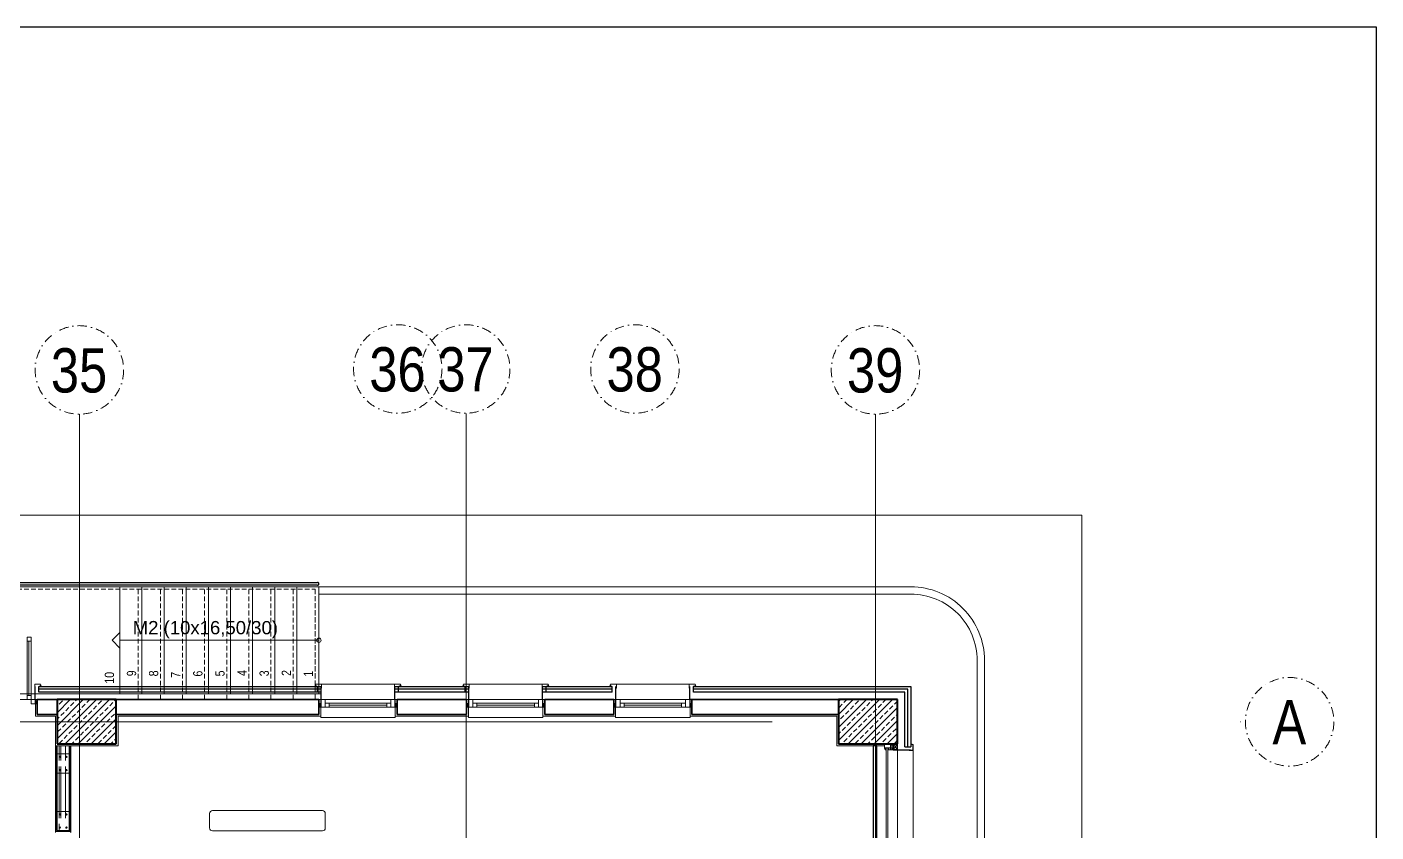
# Model space of a CAD drawing. Header units: centimetres. Extents: x 405464 to 563355, y 50011 to 66875.
# Drawn here: x 517147 to 518977, y 56820 to 57911 of the extents above; entities that cross this region are included whole.
import ezdxf
from ezdxf.enums import TextEntityAlignment as Align

# ---------------------------------------------------------------- set-up
doc = ezdxf.new("R2010")
doc.units = ezdxf.units.CM
for name, pattern in [('DASHDOT', [25.4, 12.7, -6.35, 0, -6.35]), ('HIDDEN', [9.525, 6.35, -3.175]), ('M00$0$CENTER', [50.8, 31.75, -6.35, 6.35, -6.35])]:
    doc.linetypes.add(name, pattern=pattern)
doc.layers.get('0').update_dxf_attribs({"lineweight": 9})
for name, color, linetype, lineweight in [('0-KRCN-MİMARİ-220526', 8, 'Continuous', 9), ('0-KRCN-Z-ANTET', 71, 'Continuous', 30), ('A_Aks', 30, 'DASHDOT', 9), ('A_Betonarme', 6, 'Continuous', 40), ('A_Betonarme_Tarama', 254, 'Continuous', 9), ('A_Pencere Doğrama-Ex', 140, 'Continuous', 15), ('D_Aluminyum', 140, 'Continuous', 18), ('D_Cam', 4, 'Continuous', 18), ('D_Merkez', 51, 'Continuous', 13), ('D_Profil', 155, 'Continuous', 15), ('DV_Alcipan', 3, 'Continuous', 25), ('DV_Alcipan_Ylt', 93, 'BATTING', 9), ('DV_Masif', 2, 'Continuous', 35), ('DV_Siva', 30, 'Continuous', 9), ('G_0.09', 254, 'Continuous', 9), ('G_0.13', 145, 'Continuous', 13), ('GC_Cephe_Sandvic_Panel', 151, 'Continuous', 25), ('M00$0$D_Merkez', 51, 'M00$0$CENTER', 13), ('M00$0$D_Profil', 155, 'Continuous', 15), ('M00_Mahal_No$0$MH_Alan', 51, 'Continuous', 9), ('MR_Basamak', 111, 'Continuous', 20), ('MR_Korkuluk', 131, 'Continuous', 25), ('PN_Aluminyum', 150, 'Continuous', 15), ('Y_Hidden_[Gizli]', 9, 'HIDDEN', 9)]:
    doc.layers.add(name, color=color, linetype=linetype, lineweight=lineweight)
doc.layers.add('DV_alçıpanel_duvar_yeni', color=1, linetype='Continuous', lineweight=20, true_color=0xff0000)
doc.layers.add('M00$0$YZ_Notlar', color=7, linetype='Continuous', lineweight=9, true_color=0xe63900)
doc.layers.add('M_GOR-4', color=134, linetype='Continuous')
doc.styles.add('Antet_Style 02', font='swissck.ttf')
doc.styles.add('M00$0$Ince_ITL', font='swissci.ttf')
doc.styles.add('M00$0$Normal', font='swiss.ttf')
doc.styles.add('M00_Mahal_No$0$Kalin01', font='swissk.ttf')
doc.styles.add('M00_Mahal_No$0$Normal', font='swiss.ttf')
doc.styles.add('MAHAL', font='swissc.ttf')
doc.linetypes.add('BATTING', pattern='A,0.0001,-0.1,[134,ltypeshp.shx,S=0.1,R=0,X=-0.1,Y=0],-0.2,[134,ltypeshp.shx,S=0.1,R=180,X=0.1,Y=0],-0.1', length=0.4001)

# ---------------------------------------------------------------- blocks, each defined once
blk = doc.blocks.new('1_etap')
at = {"color": 8}
for p, q in [((1161, 4680.3), (1161, 4660)), ((1422.1, 4614.7), (1422.1, 4619.9)), ((1422.2, 4620), (1430.5, 4620)), ((1423.6, 4612), (1422.2, 4614.4)), ((1422.4, 4619), (1422.4, 4614.8)), ((1422.4, 4614.4), (1423, 4613.4)), ((1422.5, 4614.8), (1424.2, 4614.8)), ((1423.5, 4614.5), (1422.5, 4614.5)), ((1425.6, 4619.6), (1423.1, 4619.6)), ((1423.2, 4613.2), (1423.4, 4612.7)), ((1423.6, 4613.6), (1423.6, 4614.4)), ((1423.6, 4612.7), (1423.6, 4613.3)), ((1424, 4612), (1423.7, 4612)), ((1423.8, 4614.5), (1423.8, 4613.2)), ((1423.9, 4614.5), (1423.8, 4614.5)), ((1423.8, 4613.9), (1424, 4613.9)), ((1424, 4613.7), (1423.8, 4613.7)), ((1423.8, 4613.2), (1423.9, 4613.2)), ((1423.8, 4612.9), (1423.8, 4612.2)), ((1423.8, 4612.9), (1423.8, 4612.2)), ((1423.9, 4612.9), (1423.8, 4612.9)), ((1423.8, 4612.2), (1423.9, 4612.2)), ((1423.9, 4614.1), (1423.9, 4614.5)), ((1424, 4614.5), (1423.9, 4614.5)), ((1423.9, 4613.2), (1423.9, 4613.5)), ((1423.9, 4613.1), (1424, 4613.1)), ((1424.3, 4613), (1423.9, 4612.7)), ((1423.9, 4612.7), (1423.9, 4612.9)), ((1423.9, 4612.9), (1423.9, 4612.9)), ((1423.9, 4612.4), (1424.3, 4612.1)), ((1423.9, 4612.2), (1423.9, 4612.4)), ((1423.9, 4612.2), (1423.9, 4612.2)), ((1424, 4614.3), (1424, 4614.5)), ((1424.2, 4614.1), (1424, 4614.1)), ((1424, 4613.9), (1424, 4613.7)), ((1424, 4613.5), (1424.2, 4613.5)), ((1424, 4613.2), (1424, 4613.3)), ((1424, 4612.8), (1424, 4612.9)), ((1424, 4612.8), (1424, 4612.8)), ((1424, 4612.2), (1424, 4612.3)), ((1424, 4612.3), (1424, 4612.3)), ((1424.2, 4614.2), (1424.1, 4614.2)), ((1424.1, 4613.4), (1424.2, 4613.4)), ((1424.2, 4613), (1424.1, 4613)), ((1424.1, 4612.9), (1424.1, 4612.8)), ((1424.1, 4612.3), (1424.1, 4612)), ((1424.2, 4614.8), (1424.2, 4614.5)), ((1424.2, 4614.5), (1424.2, 4614.3)), ((1424.2, 4614.5), (1424.2, 4614.5)), ((1424.2, 4613.3), (1424.2, 4613.1)), ((1426.9, 4614.5), (1424.4, 4614.5)), ((1424.4, 4614.5), (1424.4, 4085.5)), ((1425.6, 4619.6), (1425.6, 4619.7)), ((1425.6, 4619.7), (1425.6, 4619.6)), ((1429.6, 4619.6), (1425.6, 4619.6)), ((1426.9, 4085.5), (1426.9, 4614.5)), ((1427.3, 4614.1), (1427, 4614.1)), ((1427, 4613.5), (1427.3, 4613.5)), ((1427.4, 4612.7), (1427, 4613)), ((1427, 4612.1), (1427.4, 4612.4)), ((1427.1, 4614.8), (1430.2, 4614.8)), ((1427.1, 4614.5), (1427.1, 4614.8)), ((1427.1, 4614.5), (1427.1, 4614.5)), ((1427.1, 4614.3), (1427.1, 4614.5)), ((1427.1, 4613.1), (1427.1, 4613.3)), ((1427.3, 4614.2), (1427.2, 4614.2)), ((1427.2, 4613.4), (1427.3, 4613.4)), ((1427.2, 4613), (1427.2, 4613)), ((1427.5, 4614.5), (1427.3, 4614.5)), ((1427.5, 4614.5), (1427.3, 4614.5)), ((1427.3, 4614.5), (1427.3, 4614.3)), ((1427.3, 4614.5), (1427.3, 4614.2)), ((1427.3, 4613.9), (1427.5, 4613.9)), ((1427.3, 4613.7), (1427.3, 4613.9)), ((1427.5, 4613.7), (1427.3, 4613.7)), ((1427.3, 4613.5), (1427.3, 4613.2)), ((1427.3, 4613.3), (1427.3, 4613.2)), ((1427.3, 4613.2), (1427.5, 4613.2)), ((1427.3, 4613.1), (1427.5, 4613.1)), ((1427.3, 4612.8), (1427.3, 4612.9)), ((1427.3, 4612.8), (1427.3, 4612.8)), ((1427.3, 4612.3), (1427.3, 4612.3)), ((1427.3, 4612), (1427.3, 4612.3)), ((1430.5, 4612), (1427.3, 4612)), ((1427.5, 4612.9), (1427.4, 4612.9)), ((1427.5, 4612.9), (1427.4, 4612.9)), ((1427.4, 4612.9), (1427.4, 4612.8)), ((1427.4, 4612.9), (1427.4, 4612.7)), ((1427.4, 4612.4), (1427.4, 4612.2)), ((1427.4, 4612.3), (1427.4, 4612.2)), ((1427.4, 4612.2), (1427.5, 4612.2)), ((1427.4, 4612.2), (1427.5, 4612.2)), ((1427.5, 4613.9), (1427.5, 4614.5)), ((1427.5, 4613.2), (1427.5, 4614.5)), ((1427.5, 4613.2), (1427.5, 4613.7)), ((1427.5, 4612.2), (1427.5, 4612.9)), ((1427.5, 4612.2), (1427.5, 4612.9)), ((1427.7, 4614.4), (1427.7, 4612.3)), ((1429.7, 4614.5), (1427.8, 4614.5)), ((1427.8, 4612.2), (1429.7, 4612.2)), ((1429.8, 4612.9), (1429.8, 4614.5)), ((1430, 4612.9), (1429.8, 4612.9)), ((1430.3, 4614.5), (1430, 4614.5)), ((1430, 4614.5), (1430, 4613.1)), ((1430, 4613.1), (1430.5, 4613.1)), ((1430.1, 4614.4), (1430.2, 4614.4)), ((1430.1, 4613.8), (1430.1, 4614.4)), ((1430.5, 4613.7), (1430.1, 4613.7)), ((1430.1, 4612.8), (1430.1, 4612.8)), ((1430.3, 4614.8), (1430.3, 4619)), ((1430.3, 4614.4), (1430.3, 4614)), ((1430.3, 4613.9), (1430.5, 4613.9)), ((1430.4, 4614), (1430.4, 4614.5)), ((1430.5, 4614), (1430.4, 4614)), ((1430.6, 4614), (1430.6, 4619.9)), ((1430.6, 4612.1), (1430.6, 4613.7)), ((1430.7, 4620), (1433.5, 4620)), ((1430.7, 4619.8), (1430.7, 4617.5)), ((1430.7, 4617.2), (1430.7, 4614.8)), ((1430.7, 4614.4), (1430.7, 4612.2)), ((1433.5, 4612), (1430.7, 4612)), ((1433.4, 4619.9), (1430.8, 4619.9)), ((1430.8, 4617.4), (1433.4, 4617.4)), ((1433.4, 4617.3), (1430.8, 4617.3)), ((1430.8, 4614.6), (1433.2, 4614.6)), ((1432.8, 4614.5), (1430.8, 4614.5)), ((1430.8, 4612.1), (1433.4, 4612.1)), ((1432.9, 4613), (1432.9, 4614.5)), ((1433.4, 4613), (1432.9, 4613)), ((1433.3, 4614.5), (1433, 4614.5)), ((1433, 4614.5), (1433, 4613.1)), ((1433, 4613.1), (1433.5, 4613.1)), ((1433.2, 4614.6), (1433.2, 4614.6)), ((1433.2, 4614.6), (1433.4, 4614.6)), ((1433.4, 4614), (1433.4, 4614.5)), ((1433.5, 4614), (1433.4, 4614)), ((1433.5, 4617.5), (1433.5, 4619.8)), ((1433.5, 4614.7), (1433.5, 4617.2)), ((1433.5, 4612.2), (1433.5, 4612.9)), ((1433.6, 4619.9), (1433.6, 4614)), ((1433.6, 4612), (1433.6, 4614)), ((1433.6, 4613), (1433.6, 4612.1)), ((1433.9, 4611.7), (1433.9, 4616.8)), ((1433.9, 4616.8), (1434, 4616.8)), ((1434, 4616.8), (1434, 4611.8)), ((1458, 4620), (1458.1, 4620.1)), ((1458, 4617.2), (1458, 4619.6)), ((1458.1, 4617.2), (1458, 4617.2)), ((1459.1, 4619.5), (1458.1, 4619.8)), ((1458.1, 4617.2), (1458.1, 4619.6)), ((1458.2, 4619.9), (1458.2, 4620)), ((1458.2, 4620), (1460.9, 4619.2)), ((1459.1, 4619.6), (1458.2, 4619.9)), ((1458.2, 4619.7), (1459.6, 4619.3)), ((1458.2, 4619.6), (1459.5, 4619.2)), ((1458.3, 4620.2), (1461, 4619.2)), ((1459.6, 4619.5), (1458.7, 4619.9)), ((1458.7, 4619.9), (1458.7, 4619.7)), ((1459.6, 4619.4), (1458.7, 4619.7)), ((1459.1, 4619.6), (1459.1, 4619.5)), ((1459.6, 4619.3), (1459.6, 4619.4)), ((1459.7, 4619.3), (1459.7, 4619.4)), ((1460.9, 4619.2), (1460.9, 4611.4)), ((1461, 4619.2), (1461, 4611.2)), ((1457.5, 4611.7), (1433.9, 4611.7)), ((1434, 4611.8), (1457.5, 4611.8)), ((1455.8, 4611.4), (1455.8, 4611.5)), ((1455.9, 4611.6), (1456.8, 4611.6)), ((1455.9, 4611.4), (1455.9, 4611.5)), ((1455.9, 4611.5), (1456.8, 4611.5)), ((1460.9, 4611.4), (1455.9, 4611.4)), ((1461, 4611.2), (1455.9, 4611.2)), ((1456.2, 4611.5), (1457.5, 4611.5)), ((1456.2, 4611.5), (1456.2, 4611.4)), ((1457.5, 4611.4), (1456.2, 4611.4)), ((1456.8, 4611.5), (1456.8, 4611.6)), ((1457.5, 4611.5), (1457.5, 4611.6)), ((1457.6, 4611.6), (1457.6, 4611.5))]:
    blk.add_line(p, q, dxfattribs=at)
at = {"color": 8, "ltscale": 40}
for points in [[(270, 4674.5), (270, 4679.5), (273, 4679.5), (273, 4674.5)], [(658, 4669.8), (658, 4674.8), (655, 4674.8), (655, 4669.8)], [(758, 4669.8), (758, 4674.8), (761, 4674.8), (761, 4669.8)], [(858.4, 4669.8), (858.4, 4674.8), (855.4, 4674.8), (855.4, 4669.8)], [(958.4, 4669.8), (958.4, 4674.8), (961.4, 4674.8), (961.4, 4669.8)], [(1058, 4669.8), (1058, 4674.8), (1055, 4674.8), (1055, 4669.8)], [(1158, 4669.8), (1158, 4674.8), (1161, 4674.8), (1161, 4669.8)], [(1440, 4612), (1440, 4620), (1434, 4620), (1434, 4612)]]:
    blk.add_lwpolyline(points, close=True, dxfattribs=at)
at = {"color": 8, "linetype": 'ByBlock', "lineweight": -2}
blk.add_lwpolyline([(506.8, 4525.7), (506.8, 4506.1, 0.414214), (510.7, 4502.1), (659.7, 4502.1, 0.414214), (663.6, 4506.1), (663.6, 4525.7, 0.414214), (659.7, 4529.6), (510.7, 4529.6, 0.414214)], format="xyb", close=True, dxfattribs=at)
at = {"color": 8}
for centre, radius, start, end in [((1422.2, 4619.9), 0.1, 90, 180), ((1422.6, 4614.7), 0.5, 180, 210.96), ((1422.7, 4619.4), 0.25, 0, 270), ((1422.5, 4619), 0.05, 63.6122, 180), ((1422.5, 4614.8), 0.1, 180, 270), ((1422.5, 4614.4), 0.1, 90, 210.96), ((1422.7, 4619.4), 0.4, 243.6122, 270), ((1422.7, 4619.1), 0.075, 270, 90), ((1423, 4619.4), 0.075, 180, 0), ((1423, 4613.5), 0.05, 210.96, 292.3361), ((1422.7, 4619.4), 0.4, 0, 26.3878), ((1423.1, 4619.6), 0.05, 90, 206.3878), ((1423.1, 4613.4), 0.05, 346.7385, 112.3361), ((1423.4, 4613.3), 0.25, 166.7385, 210.96), ((1423.5, 4612.7), 0.1, 210.96, 0), ((1423.5, 4614.4), 0.1, 0, 90), ((1423.6, 4613.5), 0.05, 98.0478, 224.4932), ((1423.6, 4613.6), 0.05, 278.0478, 0), ((1423.4, 4613.3), 0.25, 0, 44.4932), ((1423.7, 4612.1), 0.1, 210.96, 270), ((1423.9, 4614.5), 0.03, 90, 180), ((1423.9, 4613.2), 0.03, 180, 270), ((1423.9, 4612.9), 0.03, 90, 180), ((1423.9, 4612.2), 0.03, 180, 270), ((1424, 4614.1), 0.03, 180, 270), ((1424, 4613.5), 0.03, 90, 180), ((1423.9, 4612.9), 0.03, 0, 90), ((1423.9, 4612.7), 0.02, 180, 305), ((1423.9, 4612.4), 0.02, 55, 180), ((1423.9, 4612.2), 0.03, 270, 0), ((1424, 4614.5), 0.03, 0, 90), ((1424.1, 4614.3), 0.03, 180, 270), ((1424, 4613.9), 0.03, 0, 90), ((1424, 4613.7), 0.03, 270, 0), ((1424.1, 4613.3), 0.03, 90, 180), ((1424, 4613.2), 0.03, 270, 0), ((1424, 4612.8), 0.03, 180, 270), ((1424, 4612.8), 0.03, 270, 0), ((1424, 4612.3), 0.03, 0, 90), ((1424, 4612.3), 0.03, 90, 180), ((1424, 4612), 0.05, 270, 0), ((1424.2, 4612.9), 0.1, 135, 180), ((1424.2, 4614.3), 0.03, 270, 0), ((1422.3, 4613.8), 2, 351.3731, 8.6269), ((1424.2, 4613.3), 0.03, 0, 90), ((1424.1, 4613.1), 0.05, 315, 0), ((1424.3, 4613), 0.02, 16.0906, 125), ((1424.3, 4612.2), 0.02, 235, 343.9094), ((1422.9, 4612.6), 1.5, 343.9094, 16.0906), ((1426.9, 4613), 0.02, 55, 163.9094), ((1428.4, 4612.6), 1.5, 163.9094, 196.0906), ((1426.9, 4612.2), 0.02, 196.0906, 305), ((1429, 4613.8), 2, 171.3731, 188.6269), ((1427.2, 4614.3), 0.03, 180, 270), ((1427.2, 4613.3), 0.03, 90, 180), ((1427.2, 4613.1), 0.05, 180, 225), ((1427.2, 4612.9), 0.1, 0, 45), ((1427.3, 4614.5), 0.03, 90, 180), ((1427.3, 4614.3), 0.03, 270, 0), ((1427.3, 4614.2), 0.03, 270, 0), ((1427.3, 4613.9), 0.03, 90, 180), ((1427.3, 4613.7), 0.03, 180, 270), ((1427.3, 4613.5), 0.03, 0, 90), ((1427.3, 4613.3), 0.03, 0, 90), ((1427.3, 4613.2), 0.03, 180, 270), ((1427.3, 4612.8), 0.03, 180, 270), ((1427.3, 4612.8), 0.03, 270, 0), ((1427.3, 4612.3), 0.03, 0, 90), ((1427.3, 4612.3), 0.03, 90, 180), ((1427.3, 4612), 0.05, 180, 270), ((1427.4, 4612.9), 0.03, 90, 180), ((1427.4, 4612.7), 0.02, 235, 0), ((1427.4, 4612.4), 0.02, 0, 125), ((1427.4, 4612.2), 0.03, 180, 270), ((1427.5, 4614.5), 0.03, 0, 90), ((1427.5, 4613.2), 0.03, 270, 0), ((1427.5, 4612.9), 0.03, 0, 90), ((1427.5, 4612.2), 0.03, 270, 0), ((1427.8, 4614.4), 0.1, 90, 180), ((1427.8, 4612.3), 0.1, 180, 270), ((1430, 4619.4), 0.4, 153.6122, 180), ((1429.6, 4619.6), 0.05, 333.6122, 90), ((1429.7, 4619.4), 0.075, 180, 0), ((1429.7, 4614.5), 0.05, 0, 90), ((1429.8, 4612.4), 0.075, 0, 180), ((1430.1, 4612.4), 0.4, 180, 206.3878), ((1429.7, 4612.2), 0.05, 270, 26.3878), ((1430, 4619.4), 0.25, 270, 180), ((1429.8, 4612.9), 0.05, 180, 270), ((1430.1, 4612.4), 0.25, 180, 90), ((1430, 4619.1), 0.075, 90, 270), ((1430, 4619.4), 0.4, 270, 296.3878), ((1430, 4614.5), 0.05, 90, 180), ((1430, 4613.1), 0.05, 180, 270), ((1430, 4612.8), 0.05, 0, 90), ((1430.1, 4614.4), 0.05, 90, 180), ((1430.1, 4613.8), 0.05, 180, 270), ((1430.1, 4612.8), 0.075, 180, 270), ((1430.2, 4619), 0.05, 0, 116.3878), ((1430.2, 4614.8), 0.1, 270, 0), ((1430.2, 4614.4), 0.05, 0, 90), ((1430.3, 4614.5), 0.05, 0, 90), ((1430.3, 4614), 0.05, 180, 270), ((1430.4, 4614), 0.05, 180, 270), ((1430.5, 4619.9), 0.1, 0, 90), ((1430.5, 4614), 0.05, 270, 0), ((1430.5, 4614), 0.05, 270, 0), ((1430.5, 4613.7), 0.05, 0, 90), ((1430.5, 4613), 0.05, 0, 90), ((1430.5, 4612.1), 0.1, 270, 0), ((1430.7, 4619.9), 0.1, 90, 180), ((1430.7, 4612.1), 0.1, 180, 270), ((1430.8, 4619.8), 0.1, 90, 180), ((1430.8, 4617.5), 0.1, 180, 270), ((1430.8, 4617.2), 0.1, 90, 180), ((1430.8, 4614.8), 0.1, 180, 270), ((1430.8, 4614.4), 0.1, 90, 180), ((1430.8, 4612.2), 0.1, 180, 270), ((1432.8, 4614.5), 0.05, 0, 90), ((1432.9, 4613), 0.05, 180, 270), ((1433, 4614.5), 0.05, 90, 180), ((1433, 4613.1), 0.05, 180, 270), ((1433.2, 4614.6), 0.015, 0, 180), ((1433.2, 4614.6), 0.015, 0, 180), ((1433.3, 4614.5), 0.05, 0, 90), ((1433.4, 4619.8), 0.1, 0, 90), ((1433.4, 4617.5), 0.1, 270, 0), ((1433.4, 4617.2), 0.1, 0, 90), ((1433.4, 4614.7), 0.05, 270, 0), ((1433.4, 4614), 0.05, 180, 270), ((1433.4, 4612.9), 0.05, 0, 90), ((1433.4, 4612.2), 0.1, 270, 0), ((1433.5, 4619.9), 0.1, 0, 90), ((1433.5, 4614), 0.05, 270, 0), ((1433.5, 4613), 0.05, 0, 90), ((1433.5, 4612.1), 0.1, 270, 0), ((1458.2, 4619.9), 0.15, 161.5651, 251.5651), ((1458.1, 4619.6), 0.15, 71.5651, 180), ((1458.2, 4620), 0.15, 71.5651, 161.5651), ((1458.1, 4619.6), 0.03, 71.5651, 180), ((1458.2, 4620), 0.03, 71.5651, 161.5651), ((1458.2, 4619.9), 0.03, 161.5651, 251.5651), ((1459.6, 4619.3), 0.15, 251.5651, 341.5651), ((1459.6, 4619.4), 0.15, 341.5651, 71.5651), ((1459.6, 4619.4), 0.03, 341.5651, 71.5651), ((1459.6, 4619.3), 0.03, 251.5651, 341.5651), ((1455.9, 4611.5), 0.15, 90, 180), ((1455.9, 4611.4), 0.15, 180, 270), ((1455.9, 4611.5), 0.03, 90, 180), ((1455.9, 4611.4), 0.03, 180, 270), ((1457.5, 4611.6), 0.15, 360, 90), ((1457.5, 4611.6), 0.03, 360, 90), ((1457.5, 4611.5), 0.03, 270, 0), ((1457.5, 4611.5), 0.15, 270, 0)]:
    blk.add_arc(centre, radius, start, end, dxfattribs=at)
at = {"layer": 'A_Aks', "color": 8, "ltscale": 100}
for p, q in [((330, -588.1), (330, 5067)), ((765, 2561.6), (765, 5067)), ((855, 3955.5), (855, 5067.7)), ((1085, 2570), (1085, 5067)), ((1410, -588.1), (1410, 5067)), ((1410, -588.1), (1410, 5067)), ((0, 4650), (1911.9, 4650)), ((0, 4650), (1911.9, 4650)), ((0, 4650), (1911.9, 4650))]:
    blk.add_line(p, q, dxfattribs=at)
at = {"layer": 'A_Aks', "color": 8}
for centre in [(330, 5127), (762, 5128.3), (854.2, 5128.3), (1083.7, 5128.3), (1410, 5127), (1971.9, 4650)]:
    blk.add_circle(centre, 60, dxfattribs=at)
at = {"layer": 'A_Betonarme', "color": 8}
for p, q in [((380, 4680), (300, 4680)), ((300, 4680), (300, 4620)), ((380, 4620), (380, 4680)), ((1440, 4680), (1360, 4680)), ((1360, 4680), (1360, 4620)), ((1440, 4620), (1440, 4680)), ((300, 4620), (380, 4620)), ((1360, 4620), (1440, 4620))]:
    blk.add_line(p, q, dxfattribs=at)
at = {"layer": 'A_Betonarme_Tarama', "color": 8, "linetype": 'Continuous'}
for p, q in [((300, 4680), (300, 4680)), ((300, 4662.3), (317.7, 4680)), ((300, 4644.6), (335.4, 4680)), ((300, 4626.9), (353.1, 4680)), ((300, 4671.1), (300.4, 4671.6)), ((302.7, 4673.8), (307.1, 4678.2)), ((310.7, 4620), (370.7, 4680)), ((311.5, 4664.9), (315.9, 4669.4)), ((318.1, 4671.6), (322.5, 4676)), ((324.8, 4678.2), (326.6, 4680)), ((327, 4662.7), (331.4, 4667.2)), ((328.4, 4620), (380, 4671.6)), ((333.6, 4669.4), (338, 4673.8)), ((340.2, 4676), (344.2, 4680)), ((349.1, 4667.2), (353.5, 4671.6)), ((355.7, 4673.8), (360.1, 4678.2)), ((364.5, 4664.9), (368.9, 4669.4)), ((371.2, 4671.6), (375.6, 4676)), ((377.8, 4678.2), (379.6, 4680)), ((1360, 4677.6), (1362.4, 4680)), ((1360, 4660), (1380, 4680)), ((1360, 4642.3), (1397.7, 4680)), ((1360, 4624.6), (1415.4, 4680)), ((1360.6, 4669.4), (1365, 4673.8)), ((1367.2, 4676), (1371.2, 4680)), ((1373.1, 4620), (1433.1, 4680)), ((1376, 4667.2), (1380.4, 4671.6)), ((1382.7, 4673.8), (1387.1, 4678.2)), ((1390.7, 4620), (1440, 4669.3)), ((1391.5, 4664.9), (1395.9, 4669.4)), ((1398.1, 4671.6), (1402.5, 4676)), ((1404.8, 4678.2), (1406.6, 4680)), ((1407, 4662.7), (1411.4, 4667.2)), ((1413.6, 4669.4), (1418, 4673.8)), ((1420.2, 4676), (1424.2, 4680)), ((1429.1, 4667.2), (1433.5, 4671.6)), ((1435.7, 4673.8), (1440, 4678.1)), ((300, 4653.4), (302.7, 4656.1)), ((304.9, 4658.3), (309.3, 4662.7)), ((313.7, 4649.5), (318.1, 4653.9)), ((320.3, 4656.1), (324.8, 4660.5)), ((329.2, 4647.3), (333.6, 4651.7)), ((335.8, 4653.9), (340.2, 4658.3)), ((342.4, 4660.5), (346.9, 4664.9)), ((344.6, 4645.1), (349.1, 4649.5)), ((346.1, 4620), (380, 4653.9)), ((351.3, 4651.7), (355.7, 4656.1)), ((357.9, 4658.3), (362.3, 4662.7)), ((366.7, 4649.5), (371.2, 4653.9)), ((373.4, 4656.1), (377.8, 4660.5)), ((380, 4662.7), (380, 4662.7)), ((1360, 4651.1), (1360.6, 4651.7)), ((1362.8, 4653.9), (1367.2, 4658.3)), ((1369.4, 4660.5), (1373.8, 4664.9)), ((1371.6, 4645.1), (1376, 4649.5)), ((1378.2, 4651.7), (1382.7, 4656.1)), ((1384.9, 4658.3), (1389.3, 4662.7)), ((1393.7, 4649.5), (1398.1, 4653.9)), ((1400.3, 4656.1), (1404.8, 4660.5)), ((1408.4, 4620), (1440, 4651.6)), ((1409.2, 4647.3), (1413.6, 4651.7)), ((1415.8, 4653.9), (1420.2, 4658.3)), ((1422.4, 4660.5), (1426.9, 4664.9)), ((1424.6, 4645.1), (1429.1, 4649.5)), ((1431.3, 4651.7), (1435.7, 4656.1)), ((1437.9, 4658.3), (1440, 4660.4)), ((300.4, 4636.2), (304.9, 4640.6)), ((307.1, 4642.8), (311.5, 4647.3)), ((309.3, 4627.4), (313.7, 4631.8)), ((315.9, 4634), (320.3, 4638.4)), ((322.5, 4640.6), (327, 4645.1)), ((331.4, 4631.8), (335.8, 4636.2)), ((338, 4638.4), (342.4, 4642.8)), ((346.9, 4629.6), (351.3, 4634)), ((353.5, 4636.2), (357.9, 4640.6)), ((360.1, 4642.8), (364.5, 4647.3)), ((362.3, 4627.4), (366.7, 4631.8)), ((363.8, 4620), (380, 4636.2)), ((368.9, 4634), (373.4, 4638.4)), ((375.6, 4640.6), (380, 4645.1)), ((1360, 4633.4), (1362.8, 4636.2)), ((1365, 4638.4), (1369.4, 4642.8)), ((1373.8, 4629.6), (1378.2, 4634)), ((1380.4, 4636.2), (1384.9, 4640.6)), ((1387.1, 4642.8), (1391.5, 4647.3)), ((1389.3, 4627.4), (1393.7, 4631.8)), ((1395.9, 4634), (1400.3, 4638.4)), ((1402.5, 4640.6), (1407, 4645.1)), ((1411.4, 4631.8), (1415.8, 4636.2)), ((1418, 4638.4), (1422.4, 4642.8)), ((1426.1, 4620), (1440, 4633.9)), ((1426.9, 4629.6), (1431.3, 4634)), ((1433.5, 4636.2), (1437.9, 4640.6)), ((302.7, 4620.7), (307.1, 4625.2)), ((319.6, 4620), (322.5, 4623)), ((324.8, 4625.2), (329.2, 4629.6)), ((337.3, 4620), (338, 4620.7)), ((340.2, 4623), (344.6, 4627.4)), ((355.7, 4620.7), (360.1, 4625.2)), ((372.6, 4620), (375.6, 4623)), ((377.8, 4625.2), (380, 4627.4)), ((1364.2, 4620), (1365, 4620.7)), ((1367.2, 4623), (1371.6, 4627.4)), ((1382.7, 4620.7), (1387.1, 4625.2)), ((1399.6, 4620), (1402.5, 4623)), ((1404.8, 4625.2), (1409.2, 4629.6)), ((1417.3, 4620), (1418, 4620.7)), ((1420.2, 4623), (1424.6, 4627.4)), ((1435.7, 4620.7), (1440, 4625.1))]:
    blk.add_line(p, q, dxfattribs=at)
at = {"layer": 'D_Aluminyum', "color": 8}
for p, q in [((259, 4764.7), (259, 4759.2)), ((264.5, 4764.7), (259, 4764.7)), ((259, 4759.2), (264.5, 4759.2)), ((264.5, 4759.2), (264.5, 4764.7)), ((259, 4680), (259, 4685.5)), ((259, 4685.5), (264.5, 4685.5)), ((264.5, 4685.5), (264.5, 4680)), ((264.5, 4680), (259, 4680)), ((264.5, 4674.5), (264.5, 4680)), ((264.5, 4680), (270, 4680)), ((270, 4674.5), (264.5, 4674.5)), ((270, 4680), (270, 4674.5)), ((658, 4669.8), (658, 4680.3)), ((658, 4680.3), (663.5, 4680.3)), ((663.5, 4669.8), (658, 4669.8)), ((663.5, 4680.3), (663.5, 4669.8)), ((663.5, 4669.8), (663.5, 4675.3)), ((663.5, 4675.3), (669, 4675.3)), ((669, 4669.8), (663.5, 4669.8)), ((669, 4675.3), (669, 4669.8)), ((669, 4675.3), (747, 4675.3)), ((669, 4669.8), (747, 4669.8)), ((747, 4669.8), (747, 4675.3)), ((747, 4675.3), (752.5, 4675.3)), ((752.5, 4669.8), (747, 4669.8)), ((752.5, 4669.8), (752.5, 4680.3)), ((752.5, 4680.3), (758, 4680.3)), ((752.5, 4675.3), (752.5, 4669.8)), ((758, 4669.8), (752.5, 4669.8)), ((758, 4680.3), (758, 4669.8)), ((858.4, 4669.8), (858.4, 4680.3)), ((858.4, 4680.3), (863.9, 4680.3)), ((863.9, 4669.8), (858.4, 4669.8)), ((863.9, 4680.3), (863.9, 4669.8)), ((863.9, 4669.8), (863.9, 4675.3)), ((863.9, 4675.3), (869.4, 4675.3)), ((869.4, 4669.8), (863.9, 4669.8)), ((869.4, 4675.3), (869.4, 4669.8)), ((869.4, 4675.3), (947.4, 4675.3)), ((869.4, 4669.8), (947.4, 4669.8)), ((947.4, 4669.8), (947.4, 4675.3)), ((947.4, 4675.3), (952.9, 4675.3)), ((952.9, 4669.8), (947.4, 4669.8)), ((952.9, 4669.8), (952.9, 4680.3)), ((952.9, 4680.3), (958.4, 4680.3)), ((952.9, 4675.3), (952.9, 4669.8)), ((958.4, 4669.8), (952.9, 4669.8)), ((958.4, 4680.3), (958.4, 4669.8)), ((1058, 4669.8), (1058, 4680.3)), ((1058, 4680.3), (1063.5, 4680.3)), ((1063.5, 4669.8), (1058, 4669.8)), ((1063.5, 4680.3), (1063.5, 4669.8)), ((1063.5, 4669.8), (1063.5, 4675.3)), ((1063.5, 4675.3), (1069, 4675.3)), ((1069, 4669.8), (1063.5, 4669.8)), ((1069, 4675.3), (1069, 4669.8)), ((1069, 4675.3), (1147, 4675.3)), ((1069, 4669.8), (1147, 4669.8)), ((1147, 4669.8), (1147, 4675.3)), ((1147, 4675.3), (1152.5, 4675.3)), ((1152.5, 4669.8), (1147, 4669.8)), ((1152.5, 4669.8), (1152.5, 4680.3)), ((1152.5, 4680.3), (1158, 4680.3)), ((1152.5, 4675.3), (1152.5, 4669.8)), ((1158, 4669.8), (1152.5, 4669.8)), ((1158, 4680.3), (1158, 4669.8))]:
    blk.add_line(p, q, dxfattribs=at)
at = {"layer": 'D_Cam', "color": 8}
for p, q in [((259, 4685.5), (259, 4759.2)), ((261.7, 4759.2), (261.7, 4685.5)), ((264.5, 4685.5), (264.5, 4759.2)), ((747, 4672.5), (669, 4672.5)), ((947.4, 4672.5), (869.4, 4672.5)), ((1147, 4672.5), (1069, 4672.5))]:
    blk.add_line(p, q, dxfattribs=at)
at = {"layer": 'D_Merkez', "color": 8, "ltscale": 0.015}
for points in [[(270, 4674.5), (273, 4679.5)], [(270, 4679.5), (273, 4674.5)], [(658, 4669.8), (655, 4674.8)], [(658, 4674.8), (655, 4669.8)], [(758, 4669.8), (761, 4674.8)], [(758, 4674.8), (761, 4669.8)], [(858.4, 4669.8), (855.4, 4674.8)], [(858.4, 4674.8), (855.4, 4669.8)], [(958.4, 4669.8), (961.4, 4674.8)], [(958.4, 4674.8), (961.4, 4669.8)], [(1058, 4669.8), (1055, 4674.8)], [(1058, 4674.8), (1055, 4669.8)], [(1158, 4669.8), (1161, 4674.8)], [(1158, 4674.8), (1161, 4669.8)]]:
    blk.add_lwpolyline(points, dxfattribs=at)
at = {"layer": 'D_Profil', "color": 8, "ltscale": 40}
for points in [[(270.3, 4674.8), (270.3, 4679.2), (272.7, 4679.2), (272.7, 4674.8)], [(657.7, 4670.1), (657.7, 4674.5), (655.3, 4674.5), (655.3, 4670.1)], [(758.3, 4670.1), (758.3, 4674.5), (760.7, 4674.5), (760.7, 4670.1)], [(858.1, 4670.1), (858.1, 4674.5), (855.7, 4674.5), (855.7, 4670.1)], [(958.7, 4670.1), (958.7, 4674.5), (961.1, 4674.5), (961.1, 4670.1)], [(1057.7, 4670.1), (1057.7, 4674.5), (1055.3, 4674.5), (1055.3, 4670.1)], [(1158.3, 4670.1), (1158.3, 4674.5), (1160.7, 4674.5), (1160.7, 4670.1)]]:
    blk.add_lwpolyline(points, close=True, dxfattribs=at)
at = {"layer": 'DV_Alcipan', "color": 8}
blk.add_line((318.5, 4500), (318.5, 4617.5), dxfattribs=at)
at = {"layer": 'DV_Alcipan_Ylt', "color": 8, "ltscale": 5}
for p, q in [((302.5, 4617), (302.5, 4597.5)), ((302.5, 4589.5), (302.5, 4519.5)), ((302.5, 4511.5), (302.5, 4502.5))]:
    blk.add_line(p, q, dxfattribs=at)
at = {"layer": 'DV_alçıpanel_duvar_yeni', "color": 8}
for p, q in [((297.5, 4500), (297.5, 4617.5)), ((298.7, 4617.5), (298.7, 4501.2)), ((300, 4502.5), (300, 4617.5)), ((316, 4617.5), (316, 4502.5)), ((317.2, 4501.2), (317.2, 4617.5)), ((316, 4502.5), (300, 4502.5)), ((298.7, 4501.2), (317.2, 4501.2))]:
    blk.add_line(p, q, dxfattribs=at)
at = {"layer": 'DV_Masif', "color": 8}
for p, q in [((300, 4680), (273, 4680)), ((273, 4680), (273, 4660)), ((655, 4680), (380, 4680)), ((655, 4680), (655, 4660)), ((855.4, 4680), (761, 4680)), ((761, 4660), (761, 4680)), ((855.4, 4680), (855.4, 4660)), ((1055, 4680), (961.4, 4680)), ((961.4, 4680), (961.4, 4660)), ((1055, 4680), (1055, 4660)), ((1360, 4680), (1161, 4680)), ((1161, 4680), (1161, 4660)), ((273, 4660), (300, 4660)), ((655, 4660), (380, 4660)), ((855.4, 4660), (761, 4660)), ((1055, 4660), (961.4, 4660)), ((1360, 4660), (1161, 4660))]:
    blk.add_line(p, q, dxfattribs=at)
at = {"layer": 'DV_Siva', "color": 8}
for p, q in [((270.5, 4674.5), (270.5, 4657.5)), ((655, 4680), (657.5, 4680)), ((657.5, 4680), (657.5, 4657.5)), ((758.5, 4680), (758.5, 4657.5)), ((758.5, 4680), (761, 4680)), ((855.4, 4680), (857.9, 4680)), ((857.9, 4657.5), (857.9, 4680)), ((958.9, 4680), (958.9, 4657.5)), ((1057.5, 4657.5), (1057.5, 4680)), ((1158.5, 4680), (1158.5, 4657.5)), ((270.5, 4657.5), (297.5, 4657.5)), ((297.5, 4657.5), (297.5, 4617.5)), ((382.5, 4617.5), (382.5, 4657.5)), ((657.5, 4657.5), (382.5, 4657.5)), ((758.5, 4657.5), (857.9, 4657.5)), ((958.9, 4657.5), (1057.5, 4657.5)), ((1158.5, 4657.5), (1357.5, 4657.5)), ((1357.5, 4657.5), (1357.5, 4617.5)), ((297.5, 4617.5), (382.5, 4617.5)), ((1357.5, 4617.5), (1422.1, 4617.5))]:
    blk.add_line(p, q, dxfattribs=at)
at = {"layer": 'G_0.09', "color": 8}
blk.add_line((1461, 4611.2), (1461, 4088.7), dxfattribs=at)
at = {"layer": 'G_0.13', "color": 8}
for p, q in [((658.6, 4701), (757.5, 4701)), ((859, 4701), (957.8, 4701)), ((1058.6, 4701), (1157.4, 4701)), ((657.5, 4657.5), (657.5, 4656)), ((657.5, 4656), (758.5, 4656)), ((758.5, 4656), (758.5, 4657.5)), ((857.9, 4657.5), (857.9, 4656)), ((857.9, 4656), (958.9, 4656)), ((958.9, 4656), (958.9, 4657.5)), ((1057.5, 4657.5), (1057.5, 4656)), ((1057.5, 4656), (1158.5, 4656)), ((1158.5, 4656), (1158.5, 4657.5)), ((305, 4597.5), (305, 4617.5)), ((311, 4597.5), (311, 4617.5)), ((305, 4589.5), (305, 4519.5)), ((311, 4589.5), (311, 4519.5))]:
    blk.add_line(p, q, dxfattribs=at)
at = {"layer": 'GC_Cephe_Sandvic_Panel', "color": 8}
for p, q in [((270, 4680), (270, 4698)), ((270, 4680), (270, 4698)), ((270, 4680), (270, 4698)), ((275, 4690), (275, 4698)), ((275, 4698), (658, 4698)), ((658, 4690), (275, 4690)), ((653, 4690), (653, 4698)), ((658, 4680), (658, 4698)), ((758, 4680), (758, 4698)), ((758, 4698), (858.4, 4698)), ((858.4, 4690), (758, 4690)), ((763, 4690), (763, 4698)), ((853.4, 4690), (853.4, 4698)), ((858.4, 4680), (858.4, 4698)), ((958.4, 4698), (1053, 4698)), ((958.4, 4680), (958.4, 4698)), ((1053, 4690), (958.4, 4690)), ((963.4, 4690), (963.4, 4698)), ((1053, 4690), (1053, 4698)), ((1058, 4680), (1058, 4698)), ((1158, 4680), (1158, 4698)), ((1163, 4690), (1163, 4698)), ((1163, 4698), (1458, 4698)), ((1450, 4690), (1163, 4690)), ((1450, 4616), (1450, 4690)), ((1458, 4698), (1458, 4616)), ((1440, 4680), (1158, 4680)), ((1450, 4616), (1458, 4616))]:
    blk.add_line(p, q, dxfattribs=at)
at = {"layer": 'GC_Cephe_Sandvic_Panel', "color": 8, "linetype": 'BATTING', "ltscale": 8}
for p, q in [((658, 4694), (275, 4694)), ((858.4, 4694), (758, 4694)), ((1053, 4694), (958.4, 4694)), ((1454, 4694), (1163, 4694)), ((1454, 4616), (1454, 4694))]:
    blk.add_line(p, q, dxfattribs=at)
at = {"layer": 'M00$0$D_Merkez', "color": 8, "ltscale": 0.015}
for points in [[(1440, 4612), (1434, 4620)], [(1440, 4620), (1434, 4612)]]:
    blk.add_lwpolyline(points, dxfattribs=at)
at = {"layer": 'M00$0$D_Profil', "color": 8, "ltscale": 40}
blk.add_lwpolyline([(1439.6, 4612.4), (1439.6, 4619.6), (1434.4, 4619.6), (1434.4, 4612.4)], close=True, dxfattribs=at)
at = {"layer": 'M_GOR-4', "color": 8, "lineweight": -2}
for points in [[(300, 4580.5), (300, 4606.5), (316, 4606.5), (316, 4580.5)], [(300, 4502.5), (300, 4528.5), (316, 4528.5), (316, 4502.5)]]:
    blk.add_lwpolyline(points, close=True, dxfattribs=at)
for centre in [(303.5, 4602.5), (312.5, 4602.5), (303.5, 4584.5), (312.5, 4584.5), (303.5, 4524.5), (312.5, 4524.5), (303.5, 4506.5), (312.5, 4506.5)]:
    blk.add_circle(centre, 0.9, dxfattribs=at)
at = {"layer": 'MR_Basamak', "color": 8}
for p, q in [((52, 4833), (655, 4833)), ((385, 4688), (385, 4833)), ((415, 4688), (415, 4833)), ((445, 4688), (445, 4833)), ((475, 4688), (475, 4833)), ((505, 4688), (505, 4833)), ((535, 4688), (535, 4833)), ((565, 4688), (565, 4833)), ((595, 4688), (595, 4833)), ((625, 4688), (625, 4833)), ((655, 4688), (655, 4833)), ((1458, 4833), (655, 4833)), ((1458, 4823), (655, 4823)), ((385, 4771.1), (374.4, 4760.5)), ((374.4, 4760.5), (385, 4749.9)), ((385, 4749.9), (385, 4771.1)), ((655, 4760.5), (385, 4760.5)), ((1548, -33), (1548, 4733)), ((1558, -33), (1558, 4733)), ((658, 4688), (52, 4688))]:
    blk.add_line(p, q, dxfattribs=at)
blk.add_circle((655, 4760.5), 3, dxfattribs=at)
for radius in [100, 90]:
    blk.add_arc((1458, 4733), radius, 360, 90, dxfattribs=at)
at = {"layer": 'MR_Korkuluk', "color": 8}
for p, q in [((46.7, 4839), (653, 4839)), ((653, 4835), (50.7, 4835)), ((1412.1, 4617.5), (1407.1, 4617.5)), ((1407.1, 4617.5), (1407.1, 4082.5)), ((1412.1, 4082.5), (1412.1, 4617.5))]:
    blk.add_line(p, q, dxfattribs=at)
blk.add_arc((653, 4837), 2, 270, 90, dxfattribs=at)
at = {"layer": 'PN_Aluminyum', "color": 8}
for p, q in [((277.4, 4701), (269.4, 4701)), ((269.4, 4701), (269.4, 4695.9)), ((277.3, 4700.9), (269.5, 4700.9)), ((269.5, 4700.9), (269.5, 4695.9)), ((269.7, 4696.2), (269.6, 4696.2)), ((269.6, 4695.9), (269.7, 4695.9)), ((269.6, 4695.8), (269.7, 4695.8)), ((269.7, 4695.9), (269.7, 4696.8)), ((269.7, 4696.8), (269.8, 4696.8)), ((269.8, 4695.9), (269.8, 4696.8)), ((270, 4680), (270, 4698)), ((275.4, 4698.1), (277.8, 4698.1)), ((275.4, 4698.1), (275.4, 4698)), ((275.4, 4698), (277.8, 4698)), ((278.2, 4698.2), (277.3, 4700.9)), ((278.3, 4698.3), (277.4, 4701)), ((277.4, 4699.7), (277.5, 4699.7)), ((277.8, 4698.2), (277.4, 4699.5)), ((277.9, 4698.2), (277.5, 4699.6)), ((277.5, 4699.6), (277.6, 4699.6)), ((277.6, 4699.6), (277.9, 4698.7)), ((277.6, 4699.1), (278, 4698.1)), ((277.8, 4699.1), (277.6, 4699.1)), ((277.7, 4699.6), (278, 4698.7)), ((277.8, 4699.1), (278.1, 4698.2)), ((278, 4698.7), (277.9, 4698.7)), ((278.1, 4698.2), (278.2, 4698.2)), ((278.1, 4698), (278.2, 4698.1)), ((649.7, 4698.3), (650.6, 4701)), ((649.8, 4698.2), (650.7, 4700.9)), ((649.9, 4698.2), (649.8, 4698.2)), ((649.9, 4698), (649.8, 4698.1)), ((650.3, 4699.1), (649.9, 4698.2)), ((650.3, 4699.6), (650, 4698.7)), ((650, 4698.7), (650.1, 4698.7)), ((650.1, 4698.2), (650.6, 4699.6)), ((650.4, 4699.6), (650.1, 4698.7)), ((650.4, 4699.1), (650.1, 4698.1)), ((650.2, 4698.2), (650.7, 4699.5)), ((652.7, 4698.1), (650.2, 4698.1)), ((652.7, 4698), (650.2, 4698)), ((650.3, 4699.1), (650.4, 4699.1)), ((650.5, 4699.6), (650.4, 4699.6)), ((650.6, 4699.7), (650.5, 4699.7)), ((650.6, 4701), (658.6, 4701)), ((650.7, 4700.9), (658.5, 4700.9)), ((652.7, 4698.1), (652.7, 4698)), ((658.1, 4680), (658.1, 4698)), ((658.2, 4695.9), (658.2, 4696.8)), ((658.3, 4696.8), (658.2, 4696.8)), ((658.3, 4695.9), (658.3, 4696.8)), ((658.3, 4696.2), (658.5, 4696.2)), ((658.4, 4695.9), (658.3, 4695.9)), ((658.4, 4695.8), (658.3, 4695.8)), ((658.5, 4700.9), (658.5, 4695.9)), ((658.6, 4701), (658.6, 4695.9)), ((765.5, 4701), (757.5, 4701)), ((757.5, 4701), (757.5, 4695.9)), ((765.4, 4700.9), (757.6, 4700.9)), ((757.6, 4700.9), (757.6, 4695.9)), ((757.7, 4696.2), (757.6, 4696.2)), ((757.6, 4695.9), (757.7, 4695.9)), ((757.6, 4695.8), (757.7, 4695.8)), ((757.7, 4695.9), (757.7, 4696.8)), ((757.7, 4696.8), (757.9, 4696.8)), ((757.9, 4695.9), (757.9, 4696.8)), ((758, 4680), (758, 4698)), ((763.4, 4698.1), (765.8, 4698.1)), ((763.4, 4698.1), (763.4, 4698)), ((763.4, 4698), (765.8, 4698)), ((766.2, 4698.2), (765.4, 4700.9)), ((765.8, 4698.2), (765.4, 4699.5)), ((766.4, 4698.3), (765.5, 4701)), ((765.5, 4699.7), (765.6, 4699.7)), ((765.9, 4698.2), (765.5, 4699.6)), ((765.5, 4699.6), (765.6, 4699.6)), ((765.6, 4699.6), (766, 4698.7)), ((765.7, 4699.1), (766, 4698.1)), ((765.8, 4699.1), (765.7, 4699.1)), ((765.8, 4699.6), (766.1, 4698.7)), ((765.8, 4699.1), (766.1, 4698.2)), ((766.1, 4698.7), (766, 4698.7)), ((766.1, 4698.2), (766.2, 4698.2)), ((766.2, 4698), (766.3, 4698.1)), ((850.1, 4698.3), (851, 4701)), ((850.2, 4698), (850.1, 4698.1)), ((850.2, 4698.2), (851, 4700.9)), ((850.3, 4698.2), (850.2, 4698.2)), ((850.7, 4699.6), (850.3, 4698.7)), ((850.6, 4699.1), (850.3, 4698.2)), ((850.3, 4698.7), (850.5, 4698.7)), ((850.7, 4699.1), (850.4, 4698.1)), ((850.5, 4698.2), (850.9, 4699.6)), ((850.8, 4699.6), (850.5, 4698.7)), ((850.6, 4698.2), (851, 4699.5)), ((850.6, 4699.1), (850.7, 4699.1)), ((853, 4698.1), (850.6, 4698.1)), ((853, 4698), (850.6, 4698)), ((850.9, 4699.7), (850.8, 4699.7)), ((850.9, 4699.6), (850.8, 4699.6)), ((851, 4701), (859, 4701)), ((851, 4700.9), (858.8, 4700.9)), ((853, 4698.1), (853, 4698)), ((858.4, 4680), (858.4, 4698)), ((858.6, 4695.9), (858.6, 4696.8)), ((858.7, 4696.8), (858.6, 4696.8)), ((858.7, 4695.9), (858.7, 4696.8)), ((858.7, 4696.2), (858.8, 4696.2)), ((858.8, 4695.9), (858.7, 4695.9)), ((858.8, 4695.8), (858.7, 4695.8)), ((858.8, 4700.9), (858.8, 4695.9)), ((859, 4701), (859, 4695.9)), ((965.8, 4701), (957.8, 4701)), ((957.8, 4701), (957.8, 4695.9)), ((965.7, 4700.9), (957.9, 4700.9)), ((957.9, 4700.9), (957.9, 4695.9)), ((958.1, 4696.2), (958, 4696.2)), ((958, 4695.9), (958.1, 4695.9)), ((958, 4695.8), (958.1, 4695.8)), ((958.1, 4695.9), (958.1, 4696.8)), ((958.1, 4696.8), (958.2, 4696.8)), ((958.2, 4695.9), (958.2, 4696.8)), ((958.4, 4680), (958.4, 4698)), ((963.8, 4698.1), (966.2, 4698.1)), ((963.8, 4698.1), (963.8, 4698)), ((963.8, 4698), (966.2, 4698)), ((966.6, 4698.2), (965.7, 4700.9)), ((966.2, 4698.2), (965.7, 4699.5)), ((966.7, 4698.3), (965.8, 4701)), ((965.8, 4699.7), (965.9, 4699.7)), ((966.3, 4698.2), (965.9, 4699.6)), ((965.9, 4699.6), (966, 4699.6)), ((966, 4699.6), (966.3, 4698.7)), ((966, 4699.1), (966.4, 4698.1)), ((966.1, 4699.1), (966, 4699.1)), ((966.1, 4699.6), (966.4, 4698.7)), ((966.1, 4699.1), (966.5, 4698.2)), ((966.4, 4698.7), (966.3, 4698.7)), ((966.5, 4698.2), (966.6, 4698.2)), ((966.5, 4698), (966.6, 4698.1)), ((1049.7, 4698.3), (1050.6, 4701)), ((1049.8, 4698.2), (1050.7, 4700.9)), ((1049.9, 4698.2), (1049.8, 4698.2)), ((1049.9, 4698), (1049.8, 4698.1)), ((1050.2, 4699.1), (1049.9, 4698.2)), ((1050.3, 4699.6), (1050, 4698.7)), ((1050.4, 4699.1), (1050, 4698.1)), ((1050, 4698.7), (1050.1, 4698.7)), ((1050.1, 4698.2), (1050.5, 4699.6)), ((1050.4, 4699.6), (1050.1, 4698.7)), ((1050.2, 4698.2), (1050.6, 4699.5)), ((1050.2, 4699.1), (1050.4, 4699.1)), ((1052.6, 4698.1), (1050.2, 4698.1)), ((1052.6, 4698), (1050.2, 4698)), ((1050.5, 4699.6), (1050.4, 4699.6)), ((1050.6, 4699.7), (1050.5, 4699.7)), ((1050.6, 4701), (1058.6, 4701)), ((1050.7, 4700.9), (1058.5, 4700.9)), ((1052.6, 4698.1), (1052.6, 4698)), ((1058, 4680), (1058, 4698)), ((1058.2, 4695.9), (1058.2, 4696.8)), ((1058.3, 4696.8), (1058.2, 4696.8)), ((1058.3, 4695.9), (1058.3, 4696.8)), ((1058.3, 4696.2), (1058.4, 4696.2)), ((1058.4, 4695.9), (1058.3, 4695.9)), ((1058.4, 4695.8), (1058.3, 4695.8)), ((1058.5, 4700.9), (1058.5, 4695.9)), ((1058.6, 4701), (1058.6, 4695.9)), ((1165.4, 4701), (1157.4, 4701)), ((1157.4, 4701), (1157.4, 4695.9)), ((1165.3, 4700.9), (1157.5, 4700.9)), ((1157.5, 4700.9), (1157.5, 4695.9)), ((1157.7, 4696.2), (1157.6, 4696.2)), ((1157.6, 4695.9), (1157.7, 4695.9)), ((1157.6, 4695.8), (1157.7, 4695.8)), ((1157.7, 4695.9), (1157.7, 4696.8)), ((1157.7, 4696.8), (1157.8, 4696.8)), ((1157.8, 4695.9), (1157.8, 4696.8)), ((1158, 4680), (1158, 4698)), ((1163.4, 4698.1), (1165.8, 4698.1)), ((1163.4, 4698.1), (1163.4, 4698)), ((1163.4, 4698), (1165.8, 4698)), ((1166.2, 4698.2), (1165.3, 4700.9)), ((1166.3, 4698.3), (1165.4, 4701)), ((1165.4, 4699.7), (1165.5, 4699.7)), ((1165.8, 4698.2), (1165.4, 4699.5)), ((1165.9, 4698.2), (1165.5, 4699.6)), ((1165.5, 4699.6), (1165.6, 4699.6)), ((1165.6, 4699.6), (1165.9, 4698.7)), ((1165.6, 4699.1), (1166, 4698.1)), ((1165.8, 4699.1), (1165.6, 4699.1)), ((1165.7, 4699.6), (1166, 4698.7)), ((1165.8, 4699.1), (1166.1, 4698.2)), ((1166, 4698.7), (1165.9, 4698.7)), ((1166.1, 4698.2), (1166.2, 4698.2)), ((1166.1, 4698), (1166.2, 4698.1))]:
    blk.add_line(p, q, dxfattribs=at)
for centre, radius, start, end in [((269.6, 4695.9), 0.15, 180, 270), ((269.6, 4695.9), 0.03, 180, 270), ((269.7, 4695.9), 0.15, 270, 360), ((269.7, 4695.9), 0.03, 270, 360), ((277.5, 4699.6), 0.15, 108.4349, 198.4349), ((277.6, 4699.6), 0.15, 18.4349, 108.4349), ((277.5, 4699.6), 0.03, 108.4349, 198.4349), ((277.6, 4699.6), 0.03, 18.4349, 108.4349), ((277.8, 4698.1), 0.03, 270, 18.4349), ((277.8, 4698.1), 0.15, 270, 18.4349), ((278.1, 4698.2), 0.15, 198.4349, 288.4349), ((278.1, 4698.2), 0.03, 198.4349, 288.4349), ((278.2, 4698.2), 0.15, 288.4349, 18.4349), ((278.2, 4698.2), 0.03, 288.4349, 18.4349), ((649.8, 4698.2), 0.15, 161.5651, 251.5651), ((649.8, 4698.2), 0.03, 161.5651, 251.5651), ((649.9, 4698.2), 0.03, 251.5651, 341.5651), ((649.9, 4698.2), 0.15, 251.5651, 341.5651), ((650.2, 4698.1), 0.15, 161.5651, 270), ((650.2, 4698.1), 0.03, 161.5651, 270), ((650.4, 4699.6), 0.15, 71.5651, 161.5651), ((650.4, 4699.6), 0.03, 71.5651, 161.5651), ((650.5, 4699.6), 0.03, 341.5651, 71.5651), ((650.5, 4699.6), 0.15, 341.5651, 71.5651), ((658.3, 4695.9), 0.15, 180, 270), ((658.3, 4695.9), 0.03, 180, 270), ((658.4, 4695.9), 0.15, 270, 360), ((658.4, 4695.9), 0.03, 270, 360), ((757.6, 4695.9), 0.15, 180, 270), ((757.6, 4695.9), 0.03, 180, 270), ((757.7, 4695.9), 0.15, 270, 360), ((757.7, 4695.9), 0.03, 270, 360), ((765.5, 4699.6), 0.15, 108.4349, 198.4349), ((765.5, 4699.6), 0.03, 108.4349, 198.4349), ((765.6, 4699.6), 0.15, 18.4349, 108.4349), ((765.6, 4699.6), 0.03, 18.4349, 108.4349), ((765.8, 4698.1), 0.03, 270, 18.4349), ((765.8, 4698.1), 0.15, 270, 18.4349), ((766.1, 4698.2), 0.15, 198.4349, 288.4349), ((766.1, 4698.2), 0.03, 198.4349, 288.4349), ((766.2, 4698.2), 0.03, 288.4349, 18.4349), ((766.2, 4698.2), 0.15, 288.4349, 18.4349), ((850.2, 4698.2), 0.15, 161.5651, 251.5651), ((850.2, 4698.2), 0.03, 161.5651, 251.5651), ((850.3, 4698.2), 0.15, 251.5651, 341.5651), ((850.3, 4698.2), 0.03, 251.5651, 341.5651), ((850.6, 4698.1), 0.15, 161.5651, 270), ((850.6, 4698.1), 0.03, 161.5651, 270), ((850.8, 4699.6), 0.15, 71.5651, 161.5651), ((850.8, 4699.6), 0.03, 71.5651, 161.5651), ((850.9, 4699.6), 0.15, 341.5651, 71.5651), ((850.9, 4699.6), 0.03, 341.5651, 71.5651), ((858.7, 4695.9), 0.15, 180, 270), ((858.7, 4695.9), 0.03, 180, 270), ((858.8, 4695.9), 0.15, 270, 360), ((858.8, 4695.9), 0.03, 270, 360), ((958, 4695.9), 0.15, 180, 270), ((958, 4695.9), 0.03, 180, 270), ((958.1, 4695.9), 0.15, 270, 360), ((958.1, 4695.9), 0.03, 270, 360), ((965.9, 4699.6), 0.15, 108.4349, 198.4349), ((966, 4699.6), 0.15, 18.4349, 108.4349), ((965.9, 4699.6), 0.03, 108.4349, 198.4349), ((966, 4699.6), 0.03, 18.4349, 108.4349), ((966.2, 4698.1), 0.03, 270, 18.4349), ((966.2, 4698.1), 0.15, 270, 18.4349), ((966.5, 4698.2), 0.15, 198.4349, 288.4349), ((966.5, 4698.2), 0.03, 198.4349, 288.4349), ((966.6, 4698.2), 0.15, 288.4349, 18.4349), ((966.6, 4698.2), 0.03, 288.4349, 18.4349), ((1049.8, 4698.2), 0.15, 161.5651, 251.5651), ((1049.8, 4698.2), 0.03, 161.5651, 251.5651), ((1049.9, 4698.2), 0.03, 251.5651, 341.5651), ((1049.9, 4698.2), 0.15, 251.5651, 341.5651), ((1050.2, 4698.1), 0.15, 161.5651, 270), ((1050.2, 4698.1), 0.03, 161.5651, 270), ((1050.4, 4699.6), 0.15, 71.5651, 161.5651), ((1050.4, 4699.6), 0.03, 71.5651, 161.5651), ((1050.5, 4699.6), 0.03, 341.5651, 71.5651), ((1050.5, 4699.6), 0.15, 341.5651, 71.5651), ((1058.3, 4695.9), 0.15, 180, 270), ((1058.3, 4695.9), 0.03, 180, 270), ((1058.4, 4695.9), 0.15, 270, 360), ((1058.4, 4695.9), 0.03, 270, 360), ((1157.6, 4695.9), 0.15, 180, 270), ((1157.6, 4695.9), 0.03, 180, 270), ((1157.7, 4695.9), 0.15, 270, 360), ((1157.7, 4695.9), 0.03, 270, 360), ((1165.5, 4699.6), 0.15, 108.4349, 198.4349), ((1165.6, 4699.6), 0.15, 18.4349, 108.4349), ((1165.5, 4699.6), 0.03, 108.4349, 198.4349), ((1165.6, 4699.6), 0.03, 18.4349, 108.4349), ((1165.8, 4698.1), 0.03, 270, 18.4349), ((1165.8, 4698.1), 0.15, 270, 18.4349), ((1166.1, 4698.2), 0.15, 198.4349, 288.4349), ((1166.1, 4698.2), 0.03, 198.4349, 288.4349), ((1166.2, 4698.2), 0.15, 288.4349, 18.4349), ((1166.2, 4698.2), 0.03, 288.4349, 18.4349)]:
    blk.add_arc(centre, radius, start, end, dxfattribs=at)
at = {"layer": 'Y_Hidden_[Gizli]', "color": 8}
for p, q in [((55, 4830), (650, 4830)), ((410, 4680), (410, 4830)), ((440, 4680), (440, 4830)), ((470, 4680), (470, 4830)), ((500, 4680), (500, 4830)), ((530, 4680), (530, 4830)), ((560, 4680), (560, 4830)), ((590, 4680), (590, 4830)), ((620, 4680), (620, 4830)), ((650, 4830), (650, 4680)), ((650, 4680), (650, 4830)), ((650, 4680), (55, 4680))]:
    blk.add_line(p, q, dxfattribs=at)
at = {"color": 8, "linetype": 'ByBlock', "lineweight": -2}
for tag, height, style, p in [('MAHALNO', 15.7, 'M00_Mahal_No$0$Kalin01', (-1403.5, 5183, -22.7)), ('MAHALADI', 25.1, 'M00_Mahal_No$0$Normal', (-1403.5, 5151.6, -22.7)), ('MAHALNO', 9.8, 'M00_Mahal_No$0$Kalin01', (-1049.8, 5038.2)), ('MAHALADI', 15.7, 'M00_Mahal_No$0$Normal', (-1049.8, 5018.6)), ('MAHALNO', 19.6, 'M00_Mahal_No$0$Kalin01', (585.2, 4515.9)), ('MAHALADI', 31.4, 'M00_Mahal_No$0$Normal', (585.2, 4476.7)), ('MAHALNO', 19.6, 'M00_Mahal_No$0$Kalin01', (543.6, 3917.9)), ('MAHALADI', 31.4, 'M00_Mahal_No$0$Normal', (543.6, 3878.7)), ('MAHALNO', 19.6, 'M00_Mahal_No$0$Kalin01', (175.4, 3438.2)), ('MAHALADI', 31.4, 'M00_Mahal_No$0$Normal', (175.4, 3399)), ('MAHALNO', 15.7, 'M00_Mahal_No$0$Kalin01', (662.5, 3278.7)), ('MAHALADI', 25.1, 'M00_Mahal_No$0$Normal', (662.5, 3247.3)), ('MAHALNO', 9.8, 'M00_Mahal_No$0$Kalin01', (928.4, 2524.9)), ('MAHALADI', 15.7, 'M00_Mahal_No$0$Normal', (928.4, 2505.3)), ('MAHALNO', 19.6, 'M00_Mahal_No$0$Kalin01', (683, 1295.9)), ('MAHALADI', 31.4, 'M00_Mahal_No$0$Normal', (683, 1256.7))]:
    blk.add_attdef(tag, text='', height=height, dxfattribs=dict(at, style=style)).set_placement(p, align=Align.MIDDLE_CENTER)
at = {"layer": 'A_Aks', "color": 8, "style": 'Antet_Style 02'}
for s, p in [('35', (329.6, 5126.4)), ('36', (761.6, 5127.8)), ('37', (853.9, 5127.8)), ('38', (1083.4, 5127.8)), ('39', (1409.6, 5126.4)), ('A', (1971.5, 4649.5))]:
    blk.add_text(s, height=60, dxfattribs=at).set_placement(p, align=Align.MIDDLE_CENTER)
at = {"layer": 'A_Pencere Doğrama-Ex', "color": 8, "style": 'MAHAL'}
for p in [(163.4, 4608.5), (585.7, 4362.5), (584.1, 3781.1), (404.7, 3207), (477.6, 2356.8), (647.1, 1093.3), (160.8, 91.1)]:
    blk.add_attdef('KOT', p, '', height=10, dxfattribs=at)
at = {"layer": 'M00$0$YZ_Notlar', "color": 8, "style": 'M00$0$Normal'}
blk.add_text('M2 (10x16,50/30)', height=18, dxfattribs=at).set_placement((402.4, 4768.6))
at = {"layer": 'M00$0$YZ_Notlar', "color": 8, "style": 'M00$0$Ince_ITL'}
for s, p in [('10', (377, 4701.7)), ('9', (407, 4711.7)), ('8', (437, 4711.6)), ('7', (467, 4709.7)), ('6', (497, 4711.3)), ('5', (527, 4711.6)), ('4', (557, 4712.1)), ('3', (587, 4711.7)), ('2', (617, 4712.2)), ('1', (647, 4711.2))]:
    blk.add_text(s, height=12.5, rotation=90, dxfattribs=at).set_placement(p)
at = {"layer": 'M00_Mahal_No$0$MH_Alan', "color": 8, "style": 'M00_Mahal_No$0$Normal'}
for height, p in [(25.1, (-1403.5, 5114, -22.7)), (15.7, (-1049.8, 4995.1)), (31.4, (585.2, 4429.6)), (31.4, (543.6, 3831.7)), (31.4, (175.4, 3351.9)), (25.1, (662.5, 3209.7)), (15.7, (928.4, 2481.8)), (31.4, (683, 1209.6))]:
    blk.add_attdef('ALAN', text='', height=height, dxfattribs=at).set_placement(p, align=Align.MIDDLE_CENTER)
blk = doc.blocks.new('A$C9e52caec')
at = {"color": 8}
blk.add_blockref('1_etap', (12530, 57), dxfattribs=at)
at = {"color": 8, "ltscale": 10}
for points in [[(12564.5, 4987), (14220, 4987), (14220, -173), (12564.5, -173)], [(12564.5, 4737), (13970, 4737), (13970, 77), (12564.5, 77)]]:
    blk.add_lwpolyline(points, close=True, dxfattribs=at)

msp = doc.modelspace()

# ---------------------------------------------------------------- block references
at = {"layer": '0-KRCN-MİMARİ-220526', "rotation": 359.999999999997}
msp.add_blockref('A$C9e52caec', (504358.3, 52262.4, 74), dxfattribs=at)

# ---------------------------------------------------------------- next in the draw order: linework, layer by layer
at = {"layer": '0-KRCN-Z-ANTET'}
msp.add_lwpolyline([(503294.8, 57911.3), (518977.4, 57911.3), (518977.4, 51111.3), (503294.8, 51111.3)], close=True, dxfattribs=at)

doc.saveas('drawing.dxf')
